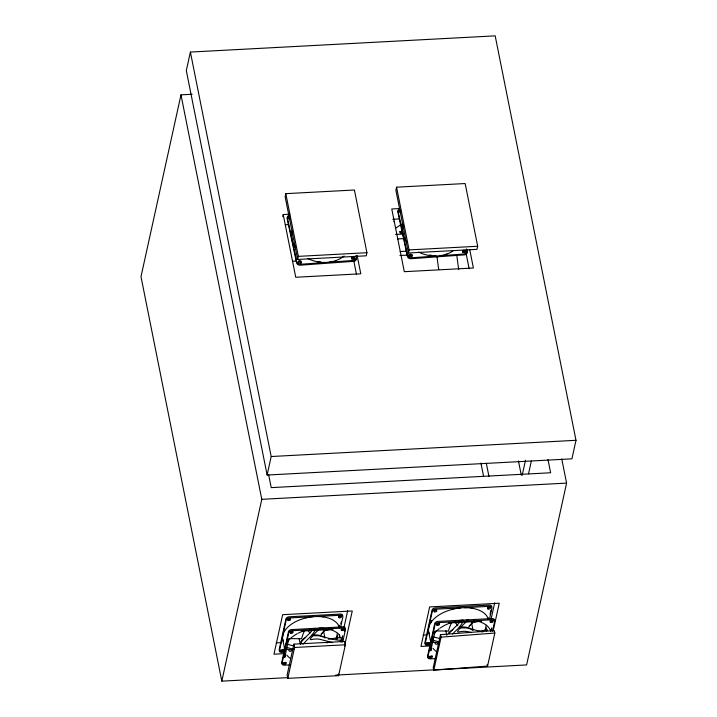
<?xml version="1.0" encoding="UTF-8"?>
<svg xmlns="http://www.w3.org/2000/svg" width="717" height="717" viewBox="0 0 717 717"><rect width="100%" height="100%" fill="white"/><g stroke="black" fill="none" stroke-linecap="round" stroke-linejoin="round"><path stroke-width="1.08" d="M431.347 622.051L431.509 620.626M431.571 644.95L430.899 649.943M487.99 619.04L488.143 617.615M284.891 649.091L285.142 646.994L281.736 662.436A2.895 1.667 -11.3 0 0 282.005 663.368M430.926 641.948L431.177 639.752L427.601 655.992A3.047 1.748 -11.3 0 0 428.596 657.435M285.357 653.295L284.873 656.682M339.275 625.959L339.374 625.278M284.81 656.987L284.703 657.543L288.888 638.515M430.836 650.265L430.72 650.839L435.12 630.826M192.147 94.259L180.98 94.859L140.998 276.69L221.813 681.15L287.678 677.646M190.39 52.063L186.312 70.58L267.127 475.039L571.924 458.835L576.002 440.31L495.187 35.85L190.39 52.063L271.196 456.523L267.127 475.039M285.805 193.653L285.124 196.736L297.654 259.455L366.244 255.808L366.925 252.716L354.395 190.005L285.805 193.653L298.335 256.363L297.654 259.455M282.758 216.633L283.215 214.535L289.829 214.186M221.813 681.15L261.786 499.319L180.98 94.859M293.916 644.144L287.123 675.02L287.795 678.354L338.594 675.647L345.379 644.78L344.716 641.446L293.916 644.144L294.579 647.478L287.795 678.354M396.564 187.191L395.883 190.274L408.412 252.993L477.002 249.346L477.683 246.263L465.154 183.543L396.564 187.191L409.093 249.91L408.412 252.993M336.219 638.623L337.375 633.335M340.853 623.889L341.31 621.827M340.629 627.106L342.896 616.817A2.895 1.667 -11.3 0 0 340.441 615.24L289.444 617.955A2.895 1.667 -11.3 0 0 286.235 619.829L282.839 635.271L283.52 633.156A28.958 16.652 -11.3 0 1 313.159 616.728M343.47 629.813L347.7 610.588M341.328 641.993L342.717 635.656M342.269 641.814L342.726 639.752M344.536 631.525L344.994 629.463M342.735 641.948L345.451 629.598A2.895 1.667 -11.3 0 0 342.995 628.02L291.998 630.736A2.895 1.667 -11.3 0 0 288.79 632.609L281.969 663.601A2.895 1.667 -11.3 0 0 284.425 665.17L289.973 664.874M344.51 646.223L352.262 610.983L282.659 614.684L273.975 654.2L283.914 653.671M440.48 634.662L433.22 667.679L433.803 670.18L487.569 666.084L494.829 633.057L494.246 630.566L440.48 634.662L441.072 637.153L433.803 670.18M485.095 630.162L486.189 625.161M490.043 614.352L490.993 610.024M489.568 618.825L491.952 607.998A3.047 1.748 -11.3 0 0 489.37 606.34L435.712 609.199A3.047 1.748 -11.3 0 0 432.333 611.162L428.766 627.411L429.241 625.932M522.2 475.254L525.489 460.269M491.163 618.843L494.685 602.827M491.1 630.817L491.763 627.814M492.489 631.193L494.64 621.442A3.047 1.748 -11.3 0 0 492.05 619.784L438.401 622.643A3.047 1.748 -11.3 0 0 435.022 624.615L427.852 657.22A3.047 1.748 -11.3 0 0 430.433 658.869L436.017 658.573M493.144 630.987L499.247 603.221L429.653 606.923L420.96 646.438L430.908 645.909M528.528 473.856L531.351 461.013M561.769 458.997L566.591 483.106L526.61 664.937L335.69 675.091M292.509 650.014A43.37 24.934 -11.3 0 0 287.741 649.396L286.477 649.459L286.8 648.025M438.938 642.925A45.628 26.233 -11.3 0 0 433.91 642.28L432.593 642.342L432.925 640.837M288.7 639.286L287.965 641.428M342.529 636.427L340.593 640.693M434.923 631.641L434.152 633.891M491.566 628.63L490.491 631.56M431.921 637.413L431.204 639.636L434.771 623.387A3.047 1.748 -11.3 0 1 438.15 621.415L491.808 618.565A3.047 1.748 -11.3 0 1 494.389 620.214M485.248 630.521L486.655 627.859M336.407 638.497L337.868 635.701M287.051 643.248L287.392 642.584M303.013 644.189L308.391 638.623A43.37 24.934 -11.3 0 0 314.7 631.077L314.799 629.867M452.49 634.016L455.645 630.942A45.628 26.233 -11.3 0 0 462.286 623.001L462.429 621.962M448.896 633.505L454.91 627.267A45.628 26.233 -11.3 0 0 459.337 622.589M325.993 629.176L321.046 634.321A26.188 3.666 -28.9 0 0 323.627 630.843L330.824 629.499M474.161 621.003L468.963 626.416A27.551 3.854 -28.9 0 0 471.678 622.75L479.252 621.343M486.556 630.96L487.47 629.893L477.621 631.372M336.381 639.465L338.639 637.628L328.261 639.206M292.644 650.095L290.797 651.161A1.102 0.905 1.3 0 1 289.166 650.821L288.584 649.88M438.912 643.104L437.137 644.135A1.165 0.95 1.3 0 1 435.416 643.776L434.807 642.782M472.494 607.604L470.935 608.07M393.965 221.831L394.054 221.168M320.14 261.4L317.649 261.974M430.899 254.947L428.407 255.512M322.919 616.88L323.457 616.754M304.6 630.709L301.687 631.068L332.93 629.409L328.529 629.257M451.656 622.607L448.591 622.992L481.466 621.245L478.311 621.191M312.576 635.746L318.886 635.764L327.651 637.978A43.37 24.934 -11.3 0 0 339.016 640.2L340.109 640.173L340.602 641.814M460.054 627.913L466.686 627.931L475.909 630.261A45.628 26.233 -11.3 0 0 482.846 631.955M441.072 637.153L494.829 633.057M399.575 208.557L391.769 208.97L404.307 271.689L473.399 268.015L469.734 249.633M285.321 224.797L288.628 224.618M392.808 219.285L399.494 218.936M395.596 234.459L401.081 234.163A3.11 1.792 -11.3 0 0 403.348 233.509M397.594 238.922L404.227 238.573M409.093 249.91L477.683 246.263M298.335 256.363L366.925 252.716M400.113 251.524L406.745 251.165M292.635 261.221L295.987 261.042M351.868 258.075L354.108 257.959M399.925 255.521L412.221 254.867M271.196 456.523L576.002 440.31M261.786 499.319L566.591 483.106M276.179 642.889L281.7 642.602M423.173 635.128L426.481 634.957M294.579 647.478L345.379 644.78M284.093 652.273L281.88 652.389A2.895 1.667 -11.3 0 1 279.424 650.821L282.821 635.379L282.57 637.467A28.958 16.652 -11.3 0 0 283.421 641.554M431.096 645.246L427.744 645.425A3.047 1.748 -11.3 0 1 425.163 643.776L428.739 627.527L428.479 629.723A30.473 17.522 -11.3 0 0 429.375 634.025M436.268 630.906L448.51 631.103A27.551 20.847 -72.6 0 1 451.414 623.082M289.973 638.587L301.606 638.784A26.188 19.816 -72.6 0 1 304.367 631.157M446.234 254.159L446.799 254.194M335.466 260.621L336.04 260.647M453.09 608.912L453.691 608.984M305.962 617.687L306.535 617.758M471.248 632.457L467.421 631.596A13.327 7.663 -11.3 0 0 458.504 632.044A1.129 0.654 -11.3 0 1 457.715 631.157A70.804 40.699 -11.3 0 1 465.127 622.84L466.032 621.863M286.952 647.326L288.082 647.756A67.29 38.682 -11.3 0 0 293.809 649.261M454.695 621.648L457.921 625.959M308.104 630.61L309.941 633.066M402.811 226.455L403.088 227.226M339.526 636.293L340.136 638.193L339.383 634.67M402.873 233.572L403.743 236.556A30.473 24.369 11.5 0 0 406.88 242.382M292.106 240.025L292.984 243.009A30.473 24.369 11.5 0 0 295.637 248.145M487.175 664.417L487.569 666.084M466.713 249.202L467.161 251.3A3.047 2.438 11.5 0 1 464.715 253.97L411.092 257.824A3.047 2.438 11.5 0 1 407.588 255.584L398.114 211.398A3.047 2.438 11.5 0 1 399.468 208.997M466.31 249.05L466.758 251.147M355.955 255.664L356.403 257.762A3.047 2.438 11.5 0 1 353.947 260.423L300.333 264.286A3.047 2.438 11.5 0 1 296.829 262.046L287.356 217.86A3.047 2.438 11.5 0 1 289.229 215.279M547.994 459.597L550.62 472.763L271.223 487.623L268.588 474.457M518.463 461.031L521.295 475.21M466.122 253.639L469.151 268.776M486.314 463.263L488.949 476.411M480.919 463.039L483.554 476.205M471.553 622.777L473.068 630.377M357.111 255.413L360.785 273.795L295.745 277.255L283.215 214.535M432.683 638.085L433.086 640.102L434.278 640.55A70.804 40.699 -11.3 0 0 438.248 641.652M428.694 631.928L430.926 643.131M353.078 257.26L356.528 274.557M338.263 673.98L338.594 675.647M323.717 631.892L324.953 638.094M318.24 629.885L317.407 630.924A67.29 38.682 -11.3 0 0 310.362 638.829A1.075 0.618 -11.3 0 0 311.115 639.672A12.673 7.287 -11.3 0 1 319.585 639.25L328.341 641.464A43.37 24.934 -11.3 0 0 332.652 642.629M282.776 639.555L285.097 651.179M402.837 233.419L402.425 230.399A30.473 24.369 11.5 0 1 402.999 224.304M292.079 239.872L291.667 236.861A30.473 24.369 11.5 0 1 292.24 230.766M294.902 245.662L295.063 246.989M458.71 269.646A206.084 41.254 87 0 1 456.854 255.655M438.714 269.646A206.084 41.254 87 0 1 437.003 256.713M491.71 606.77A3.047 1.748 -11.3 0 0 489.128 605.121L435.47 607.971A3.047 1.748 -11.3 0 0 432.091 609.943L424.921 642.549A3.047 1.748 -11.3 0 0 425.513 643.785M490.213 606.851A1.524 0.878 -11.3 0 1 489.111 607.738A1.524 0.878 -11.3 0 1 487.533 607.631M429.483 625.188A30.473 17.522 -11.3 0 1 460.664 607.899M464.401 607.702A30.473 17.522 -11.3 0 1 487.739 617.74M436.536 651.663A30.473 17.522 -11.3 0 1 432.951 648.222M434.744 632.914A30.473 17.522 -11.3 0 1 439.225 628.737M440.113 628.101A30.473 17.522 -11.3 0 1 451.011 622.688M459.328 620.608A30.473 17.522 -11.3 0 1 463.101 620.124M466.848 619.927A30.473 17.522 -11.3 0 1 468.685 619.936M478.338 621.316A30.473 17.522 -11.3 0 1 485.454 624.552M486.171 625.072A30.473 17.522 -11.3 0 1 488.564 627.366M489.039 627.993A30.473 17.522 -11.3 0 1 490.186 629.965M432.073 655.759A1.524 0.878 -11.3 0 1 430.783 656.691A1.524 0.878 -11.3 0 1 429.196 656.36M436.563 609.701A1.524 0.878 -11.3 0 1 435.461 610.588A1.524 0.878 -11.3 0 1 433.875 610.481M492.803 620.537A1.524 0.878 -11.3 0 1 491.405 621.263A1.524 0.878 -11.3 0 1 490.025 620.895M439.145 623.387A1.524 0.878 -11.3 0 1 437.558 624.14A1.524 0.878 -11.3 0 1 436.268 623.539M429.089 642.773A1.524 0.878 -11.3 0 1 427.511 643.301A1.524 0.878 -11.3 0 1 426.409 642.701M448.457 633.317A13.327 7.663 -11.3 0 1 452.812 629.66M459.964 627.294A13.327 7.663 -11.3 0 1 465.916 627.214L467.905 627.626A13.327 7.663 -11.3 0 1 472.306 630.109M439.566 638.462A70.804 40.699 -11.3 0 1 433.543 636.884M446.87 635.307A27.551 27.237 -16.8 0 1 445.938 630.7M453.045 250.932A30.473 24.369 11.5 0 1 439.763 255.718M436.026 255.987A30.473 24.369 11.5 0 1 418.54 252.061M398.813 210.162A3.047 2.438 11.5 0 0 397.926 212.295L407.408 256.48A3.047 2.438 11.5 0 0 410.913 258.72L464.526 254.867A3.047 2.438 11.5 0 0 466.982 252.196M399.405 211.865A1.524 1.219 11.5 0 1 400.265 210.923M400.57 212.304A1.524 1.219 11.5 0 1 400.453 210.027M462.582 251.891A1.524 1.219 11.5 0 1 465.512 252.626M408.968 255.745A1.524 1.219 11.5 0 1 411.083 255.225A1.524 1.219 11.5 0 1 411.621 257.062M409.228 256.973A1.524 1.219 11.5 0 1 409.013 256.686M344.079 256.068A30.473 24.369 11.5 0 1 329.004 262.171M325.267 262.449A30.473 24.369 11.5 0 1 307.781 258.523M288.055 216.624A3.047 2.438 11.5 0 0 287.167 218.757L296.65 262.942A3.047 2.438 11.5 0 0 300.154 265.182L353.768 261.32A3.047 2.438 11.5 0 0 356.224 258.658M288.781 218.963A1.524 1.219 11.5 0 1 289.175 217.529M290.197 218.855A1.524 1.219 11.5 0 1 289.354 216.633M351.868 259.294A1.524 1.219 11.5 0 1 352.979 257.645A1.524 1.219 11.5 0 1 354.745 259.079M298.138 262.834A1.524 1.219 11.5 0 1 299.957 261.553A1.524 1.219 11.5 0 1 300.862 263.515M402.703 232.711A1.559 0.896 -11.3 0 1 400.445 233.124A1.559 0.896 -11.3 0 1 400.453 231.779A1.559 0.896 -11.3 0 1 402.703 231.6M402.658 231.224A1.559 0.896 -11.3 0 1 401.036 231.994A1.559 0.896 -11.3 0 1 399.71 231.385M401.43 224.071A31.145 17.907 -11.3 0 1 395.372 228.248M342.663 615.652A2.895 1.667 -11.3 0 0 340.208 614.084L289.211 616.79A2.895 1.667 -11.3 0 0 286.002 618.663L279.191 649.656A2.895 1.667 -11.3 0 0 280.132 651.018M341.247 615.509A1.452 0.834 -11.3 0 1 340.199 616.566A1.452 0.834 -11.3 0 1 338.514 616.297M337.187 637.35A28.958 16.652 -11.3 0 1 336.112 638.757M316.717 616.539A28.958 16.652 -11.3 0 1 339.544 628.074M290.233 658.323A28.958 16.652 -11.3 0 1 286.827 655.051M286.549 643.328A28.958 16.652 -11.3 0 0 285.841 644.771L285.16 646.886L288.557 631.444A2.895 1.667 -11.3 0 1 291.765 629.571L342.762 626.864A2.895 1.667 -11.3 0 1 345.218 628.433M288.53 640.496A28.958 16.652 -11.3 0 1 297.331 633.649M298.335 633.129A28.958 16.652 -11.3 0 1 304.842 630.494M310.103 629.132A28.958 16.652 -11.3 0 1 315.48 628.343M319.038 628.155A28.958 16.652 -11.3 0 1 324.747 628.442M328.969 629.212A28.958 16.652 -11.3 0 1 339.679 635.226M285.993 662.212A1.452 0.834 -11.3 0 1 284.945 663.055A1.452 0.834 -11.3 0 1 283.439 662.947M290.251 618.439A1.452 0.834 -11.3 0 1 289.202 619.282A1.452 0.834 -11.3 0 1 287.696 619.174M343.802 628.504A1.452 0.834 -11.3 0 1 342.753 629.347A1.452 0.834 -11.3 0 1 341.247 629.248M292.805 631.22A1.452 0.834 -11.3 0 1 291.568 632.107A1.452 0.834 -11.3 0 1 290.062 631.794M283.439 649.208A1.452 0.834 -11.3 0 1 282.39 650.274A1.452 0.834 -11.3 0 1 280.697 650.005M300.45 643.508A12.673 7.287 -11.3 0 1 305.693 637.404M311.77 635.28A12.673 7.287 -11.3 0 1 318.151 635.083L320.042 635.468A12.673 7.287 -11.3 0 1 323.125 636.866M300.647 643.669A12.673 7.287 -11.3 0 1 301.982 641.061L307.692 635.137A43.37 24.934 -11.3 0 0 311.895 630.691M326.549 642.835A1.075 0.618 -11.3 0 1 327.552 642.728M293.11 645.775A67.29 38.682 -11.3 0 1 287.383 644.269M300.62 644.475A26.188 25.884 -16.8 0 1 299.168 638.399M488.053 608.975A1.524 0.878 -11.3 0 0 490.464 608.07A1.524 0.878 -11.3 0 0 488.402 607.407A1.524 0.878 -11.3 0 0 488.053 608.975M429.913 657.883A1.524 0.878 -11.3 0 0 432.324 656.978A1.524 0.878 -11.3 0 0 430.254 656.315A1.524 0.878 -11.3 0 0 429.913 657.883M434.394 611.834A1.524 0.878 -11.3 0 0 436.805 610.929A1.524 0.878 -11.3 0 0 434.744 610.266A1.524 0.878 -11.3 0 0 434.394 611.834M490.742 622.419A1.524 0.878 -11.3 0 0 493.144 621.522A1.524 0.878 -11.3 0 0 491.082 620.85A1.524 0.878 -11.3 0 0 490.742 622.419M437.083 625.278A1.524 0.878 -11.3 0 0 439.494 624.373A1.524 0.878 -11.3 0 0 437.424 623.709A1.524 0.878 -11.3 0 0 437.083 625.278M427.224 644.44A1.524 0.878 -11.3 0 0 429.635 643.534A1.524 0.878 -11.3 0 0 427.574 642.871A1.524 0.878 -11.3 0 0 427.224 644.44M463.03 252.223A1.524 1.219 11.5 0 0 465.602 252.034A1.524 1.219 11.5 0 0 463.917 250.287A1.524 1.219 11.5 0 0 463.03 252.223M409.407 256.077A1.524 1.219 11.5 0 0 411.988 255.888A1.524 1.219 11.5 0 0 410.303 254.141A1.524 1.219 11.5 0 0 409.407 256.077M352.262 258.676A1.524 1.219 11.5 0 0 354.843 258.496A1.524 1.219 11.5 0 0 353.158 256.749A1.524 1.219 11.5 0 0 352.262 258.676M298.648 262.539A1.524 1.219 11.5 0 0 301.23 262.35A1.524 1.219 11.5 0 0 299.545 260.603A1.524 1.219 11.5 0 0 298.648 262.539M339.195 617.749A1.452 0.834 -11.3 0 0 341.48 616.889A1.452 0.834 -11.3 0 0 339.517 616.262A1.452 0.834 -11.3 0 0 339.195 617.749M283.932 664.229A1.452 0.834 -11.3 0 0 286.226 663.368A1.452 0.834 -11.3 0 0 284.264 662.741A1.452 0.834 -11.3 0 0 283.932 664.229M288.198 620.465A1.452 0.834 -11.3 0 0 290.484 619.605A1.452 0.834 -11.3 0 0 288.521 618.968A1.452 0.834 -11.3 0 0 288.198 620.465M341.74 630.53A1.452 0.834 -11.3 0 0 344.035 629.669A1.452 0.834 -11.3 0 0 342.072 629.033A1.452 0.834 -11.3 0 0 341.74 630.53M290.743 633.236A1.452 0.834 -11.3 0 0 293.038 632.385A1.452 0.834 -11.3 0 0 291.075 631.749A1.452 0.834 -11.3 0 0 290.743 633.236M281.378 651.448A1.452 0.834 -11.3 0 0 283.672 650.597A1.452 0.834 -11.3 0 0 281.709 649.961A1.452 0.834 -11.3 0 0 281.378 651.448"/></g></svg>
